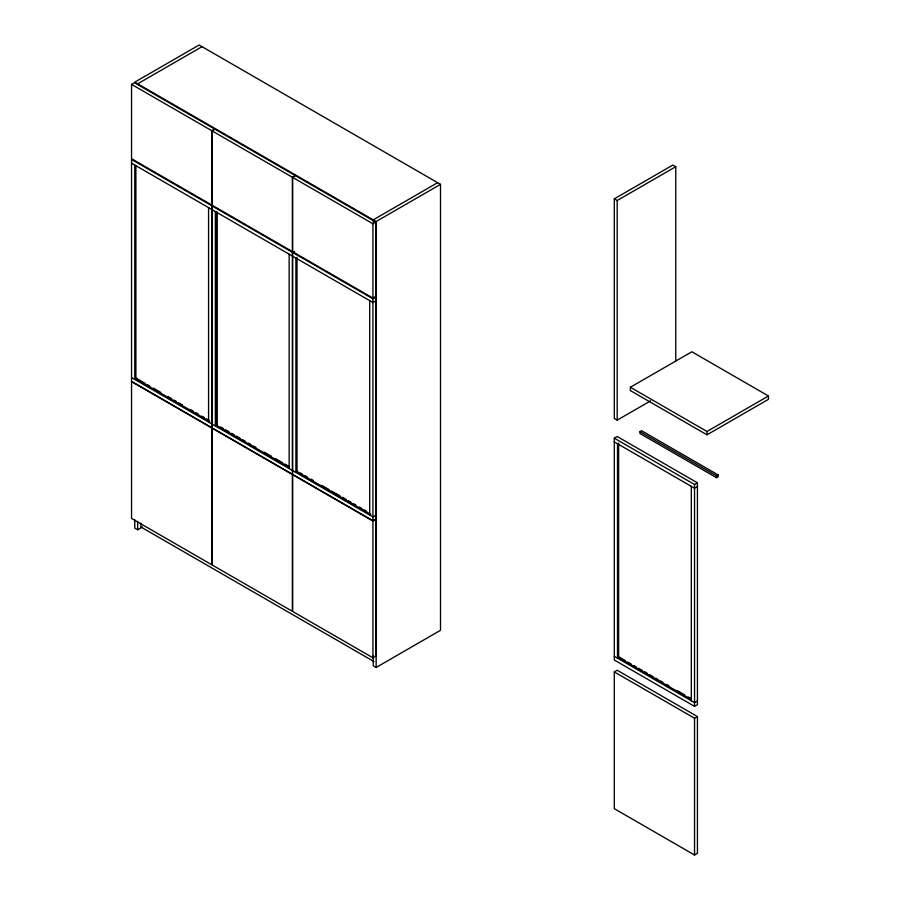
<?xml version="1.0" encoding="UTF-8"?>
<svg xmlns="http://www.w3.org/2000/svg" width="900" height="900" viewBox="0 0 900 900"><rect width="100%" height="100%" fill="white"/><g stroke="black" fill="none" stroke-linecap="round" stroke-linejoin="round"><path stroke-width="1.35" d="M131.546 84.386L134.449 82.721L214.684 129.049L211.792 130.714L131.546 84.386L131.546 158.715L211.792 205.042L211.792 130.714M137.666 83.835L202.028 46.676M212.119 130.905L215.01 129.229L295.256 175.556L292.354 177.232L212.119 130.905L212.119 205.234L292.354 251.561L292.354 177.232M292.68 177.424L295.571 175.748L375.817 222.075L375.817 296.392L372.926 298.069L292.68 251.741L292.68 177.424L372.926 223.751L375.817 222.075M292.68 252.484L372.926 298.811L375.817 297.146L375.817 518.996L372.926 520.673L292.68 474.345L292.68 252.484L294.615 251.37M437.614 182.678L373.241 219.847L373.241 222.075M440.505 184.354L199.136 45L134.764 82.159L376.144 221.513L440.505 184.354L440.505 630.293L376.144 667.462L373.241 665.786L373.241 655.965M136.699 378.338L134.764 379.451L134.764 165.037M375.817 300.859L372.926 302.524L292.68 256.196M217.26 424.856L215.336 425.97L215.336 211.545M650.666 400.826L617.186 420.142L614.295 418.478L614.295 198.844L672.863 165.026L675.765 166.703L675.765 361.147M614.295 198.844L617.186 200.52L675.765 166.703M134.764 519.694L134.764 528.109L137.666 529.774L142.526 526.972M297.832 471.364L295.897 472.489L295.897 258.064M375.817 515.284L372.926 516.949L292.68 470.621M372.926 521.044L375.817 519.368L375.817 656.123L372.926 657.799L292.68 611.471L292.68 474.716L372.926 521.044L372.926 657.799M630.383 387.259L691.852 351.765L768.454 395.989L768.454 399.33L706.984 434.824L630.383 390.6L630.383 387.259L706.984 431.483L768.454 395.989M614.295 438.165L617.186 436.5L697.433 482.827L697.433 704.678L694.541 706.354L614.295 660.026L614.295 438.165L694.541 484.493L697.433 482.827M639.889 431.606L641.498 430.673L718.099 474.896L718.099 476.752L716.49 477.686L639.889 433.463L639.889 431.606L716.49 475.819L718.099 474.896M697.433 486.54L694.541 488.216L614.295 441.889M614.295 671.918L617.186 670.241L697.433 716.569L697.433 853.324L694.541 855L614.295 808.673L614.295 671.918L694.541 718.245L697.433 716.569M697.433 700.965L694.541 702.641L614.295 656.314M131.546 163.17L211.792 209.498M212.119 209.689L292.354 256.016M136.541 378.439L145.013 383.321M147.431 384.716L149.85 386.123M153.472 388.215L160.74 392.4M167.996 396.596L171.63 398.689M174.049 400.095L176.468 401.49M178.886 402.885L182.52 404.978M190.98 409.871L193.41 411.266M195.829 412.661L198.248 414.056M201.87 416.16L204.3 417.555M206.719 418.95L209.138 420.345M220.736 427.039L223.155 428.445M225.574 429.84L229.208 431.933M231.626 433.327L234.045 434.723M236.464 436.129L240.086 438.221M242.516 439.616L244.935 441.011M248.558 443.115L250.976 444.51M253.406 445.905L255.825 447.3M264.285 452.194L271.553 456.379M275.175 458.483L282.442 462.668M284.861 464.062L288.484 466.166M300.082 472.86L302.512 474.255M304.931 475.65L307.35 477.045M310.973 479.149L313.391 480.544M321.863 485.438L329.13 489.623M331.549 491.017L340.02 495.911M342.439 497.306L346.061 499.399M348.48 500.805L350.91 502.2M353.329 503.595L355.748 504.99M359.37 507.082L361.789 508.489M364.219 509.884L366.637 511.279M619.279 657.146L625.331 660.634M627.75 662.04L631.384 664.133M633.803 665.528L636.221 666.923M638.64 668.317L642.274 670.421M644.692 671.816L647.111 673.211M649.53 674.606L653.164 676.699M655.582 678.105L658.001 679.5M660.42 680.895L662.839 682.29M666.472 684.383L668.891 685.789M677.363 690.671L684.619 694.867M688.252 696.96L690.671 698.355M209.7 421.414L135.889 378.81L135.889 165.78M289.058 467.235L216.461 425.317L216.461 212.299M370.834 514.44L297.022 471.836L297.022 257.411M691.234 699.424L618.637 657.518L618.637 443.093M131.546 377.595L211.792 423.923M212.119 424.114L292.354 470.441M374.029 661.601L140.884 526.984L140.884 523.159M716.49 475.819L716.49 477.686M706.984 431.483L706.984 434.824M694.541 484.493L694.541 706.354M694.541 718.245L694.541 855M691.324 486.349L691.324 700.774M617.512 443.745L617.512 658.17M617.186 200.52L617.186 420.142M376.144 221.513L376.144 667.462M372.926 223.751L372.926 298.069M372.926 298.811L372.926 520.673M369.709 300.668L369.709 515.092M289.136 254.16L289.136 468.585M217.102 211.928L217.102 424.946M208.575 207.641L208.575 422.066M137.666 521.359L137.666 529.774M211.792 205.785L131.546 159.458L131.546 381.319L211.792 427.646L211.792 205.785M292.354 252.304L212.119 205.976L212.119 427.826L292.354 474.154L292.354 252.304M211.792 428.017L131.546 381.69L131.546 518.445L211.792 564.773L211.792 428.017M292.354 474.525L212.119 428.197L212.119 564.952L292.354 611.28L292.354 474.525"/></g></svg>
